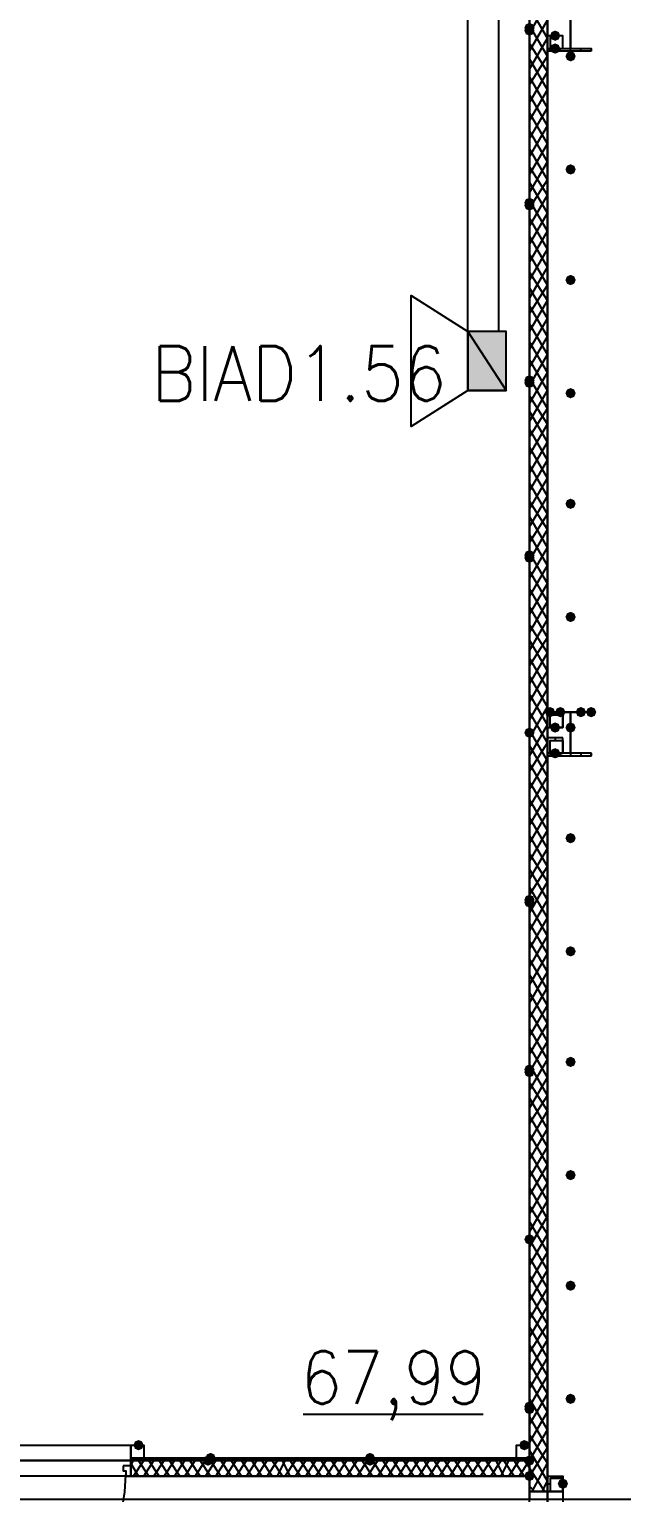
# Model space of a CAD drawing. Header units: millimetres. Extents: x 0 to 420, y 0 to 297.
# Drawn here: x 250.76 to 260.51, y 144.17 to 168.25 of the extents above; entities that cross this region are included whole.
import ezdxf

# ---------------------------------------------------------------- set-up
doc = ezdxf.new("R2010")
doc.units = ezdxf.units.MM
doc.layers.get('0').update_dxf_attribs({"linetype": 'CONTINUOUS'})
doc.styles.get("Standard").update_dxf_attribs({"font": 'STANDARD'})

msp = doc.modelspace()

# ---------------------------------------------------------------- hatches: boundary and pattern name
at = {"true_color": 0x0000fe}
for points in [[(259.08, 168.275), (259.055129, 168.215204), (258.995333, 168.190333), (258.935538, 168.215204), (258.910667, 168.275), (258.935537, 168.334796), (258.995333, 168.359667), (259.055129, 168.334796)], [(259.08, 168.232667), (259.055129, 168.172871), (258.995333, 168.148), (258.935538, 168.172871), (258.910667, 168.232667), (258.935537, 168.292462), (258.995333, 168.317333), (259.055129, 168.292463)], [(259.08, 165.396333), (259.055129, 165.336537), (258.995333, 165.311667), (258.935538, 165.336537), (258.910667, 165.396333), (258.935537, 165.456129), (258.995333, 165.481), (259.055129, 165.456129)], [(259.08, 165.354), (259.055129, 165.294204), (258.995333, 165.269333), (258.935538, 165.294204), (258.910667, 165.354), (258.935537, 165.413796), (258.995333, 165.438667), (259.055129, 165.413796)], [(259.08, 162.475333), (259.055129, 162.415537), (258.995333, 162.390667), (258.935538, 162.415537), (258.910667, 162.475333), (258.935537, 162.535129), (258.995333, 162.56), (259.055129, 162.535129)], [(259.08, 162.433), (259.055129, 162.373204), (258.995333, 162.348333), (258.935538, 162.373204), (258.910667, 162.433), (258.935537, 162.492796), (258.995333, 162.517667), (259.055129, 162.492796)], [(259.08, 159.596667), (259.055129, 159.536871), (258.995333, 159.512), (258.935538, 159.536871), (258.910667, 159.596667), (258.935537, 159.656462), (258.995333, 159.681333), (259.055129, 159.656463)], [(259.08, 159.554333), (259.055129, 159.494537), (258.995333, 159.469667), (258.935538, 159.494537), (258.910667, 159.554333), (258.935537, 159.614129), (258.995333, 159.639), (259.055129, 159.614129)], [(259.08, 156.675667), (259.055129, 156.615871), (258.995333, 156.591), (258.935538, 156.615871), (258.910667, 156.675667), (258.935537, 156.735462), (258.995333, 156.760333), (259.055129, 156.735463)], [(259.08, 156.675667), (259.055129, 156.615871), (258.995333, 156.591), (258.935538, 156.615871), (258.910667, 156.675667), (258.935537, 156.735462), (258.995333, 156.760333), (259.055129, 156.735463)], [(259.08, 156.675667), (259.055129, 156.615871), (258.995333, 156.591), (258.935538, 156.615871), (258.910667, 156.675667), (258.935537, 156.735462), (258.995333, 156.760333), (259.055129, 156.735463)], [(259.08, 153.924), (259.055129, 153.864204), (258.995333, 153.839333), (258.935538, 153.864204), (258.910667, 153.924), (258.935537, 153.983796), (258.995333, 154.008667), (259.055129, 153.983796)], [(259.08, 153.881667), (259.055129, 153.821871), (258.995333, 153.797), (258.935538, 153.821871), (258.910667, 153.881667), (258.935537, 153.941462), (258.995333, 153.966333), (259.055129, 153.941463)], [(259.08, 151.13), (259.055129, 151.070204), (258.995333, 151.045333), (258.935538, 151.070204), (258.910667, 151.13), (258.935537, 151.189796), (258.995333, 151.214667), (259.055129, 151.189796)], [(259.08, 151.087667), (259.055129, 151.027871), (258.995333, 151.003), (258.935538, 151.027871), (258.910667, 151.087667), (258.935537, 151.147462), (258.995333, 151.172333), (259.055129, 151.147463)], [(259.08, 148.336), (259.055129, 148.276204), (258.995333, 148.251333), (258.935538, 148.276204), (258.910667, 148.336), (258.935537, 148.395796), (258.995333, 148.420667), (259.055129, 148.395796)], [(259.08, 148.336), (259.055129, 148.276204), (258.995333, 148.251333), (258.935538, 148.276204), (258.910667, 148.336), (258.935537, 148.395796), (258.995333, 148.420667), (259.055129, 148.395796)], [(259.08, 145.584333), (259.055129, 145.524537), (258.995333, 145.499667), (258.935538, 145.524537), (258.910667, 145.584333), (258.935537, 145.644129), (258.995333, 145.669), (259.055129, 145.644129)], [(259.08, 145.542), (259.055129, 145.482204), (258.995333, 145.457333), (258.935538, 145.482204), (258.910667, 145.542), (258.935537, 145.601796), (258.995333, 145.626667), (259.055129, 145.601796)], [(253.788333, 144.695333), (253.763463, 144.635537), (253.703667, 144.610667), (253.643871, 144.635537), (253.619, 144.695333), (253.643871, 144.755129), (253.703667, 144.78), (253.763462, 144.755129)], [(253.830667, 144.737667), (253.805796, 144.677871), (253.746, 144.653), (253.686204, 144.677871), (253.661333, 144.737667), (253.686204, 144.797462), (253.746, 144.822333), (253.805796, 144.797463)], [(256.455333, 144.737667), (256.430462, 144.677871), (256.370667, 144.653), (256.310871, 144.677871), (256.286, 144.737667), (256.310871, 144.797462), (256.370667, 144.822333), (256.430462, 144.797463)], [(256.455333, 144.695333), (256.430462, 144.635537), (256.370667, 144.610667), (256.310871, 144.635537), (256.286, 144.695333), (256.310871, 144.755129), (256.370667, 144.78), (256.430462, 144.755129)], [(259.08, 144.695333), (259.055129, 144.635537), (258.995333, 144.610667), (258.935538, 144.635537), (258.910667, 144.695333), (258.935537, 144.755129), (258.995333, 144.78), (259.055129, 144.755129)]]:
    msp.add_hatch(color=0, dxfattribs=at).paths.add_polyline_path(points, flags=0)
at = {"true_color": 0x000007}
h = msp.add_hatch(color=0, dxfattribs=at)
h.paths.add_polyline_path([(258.995333, 168.232667), (258.995333, 156.675667)], flags=0)
h.paths.add_polyline_path([(258.995333, 156.675667), (258.995333, 168.232667)], flags=0)
for points in [[(259.503333, 168.148), (259.478462, 168.088204), (259.418667, 168.063333), (259.358871, 168.088204), (259.334, 168.148), (259.358871, 168.207796), (259.418667, 168.232667), (259.478462, 168.207796)], [(259.503333, 167.936333), (259.478462, 167.876537), (259.418667, 167.851667), (259.358871, 167.876537), (259.334, 167.936333), (259.358871, 167.996129), (259.418667, 168.021), (259.478462, 167.996129)], [(259.757333, 167.809333), (259.732463, 167.749537), (259.672667, 167.724667), (259.612871, 167.749537), (259.588, 167.809333), (259.612871, 167.869129), (259.672667, 167.894), (259.732462, 167.869129)], [(259.757333, 165.946667), (259.732463, 165.886871), (259.672667, 165.862), (259.612871, 165.886871), (259.588, 165.946667), (259.612871, 166.006462), (259.672667, 166.031333), (259.732462, 166.006463)], [(259.757333, 164.126333), (259.732463, 164.066537), (259.672667, 164.041667), (259.612871, 164.066537), (259.588, 164.126333), (259.612871, 164.186129), (259.672667, 164.211), (259.732462, 164.186129)], [(259.757333, 162.263667), (259.732463, 162.203871), (259.672667, 162.179), (259.612871, 162.203871), (259.588, 162.263667), (259.612871, 162.323462), (259.672667, 162.348333), (259.732462, 162.323463)], [(259.757333, 160.443333), (259.732463, 160.383537), (259.672667, 160.358667), (259.612871, 160.383537), (259.588, 160.443333), (259.612871, 160.503129), (259.672667, 160.528), (259.732462, 160.503129)], [(259.757333, 158.580667), (259.732463, 158.520871), (259.672667, 158.496), (259.612871, 158.520871), (259.588, 158.580667), (259.612871, 158.640462), (259.672667, 158.665333), (259.732462, 158.640463)], [(259.418667, 157.014333), (259.393796, 156.954537), (259.334, 156.929667), (259.274204, 156.954537), (259.249333, 157.014333), (259.274204, 157.074129), (259.334, 157.099), (259.393796, 157.074129)], [(259.588, 157.014333), (259.563129, 156.954537), (259.503333, 156.929667), (259.443537, 156.954537), (259.418667, 157.014333), (259.443537, 157.074129), (259.503333, 157.099), (259.563129, 157.074129)], [(259.926667, 157.014333), (259.901796, 156.954537), (259.842, 156.929667), (259.782204, 156.954537), (259.757333, 157.014333), (259.782204, 157.074129), (259.842, 157.099), (259.901796, 157.074129)], [(260.096, 157.014333), (260.071129, 156.954537), (260.011333, 156.929667), (259.951537, 156.954537), (259.926667, 157.014333), (259.951537, 157.074129), (260.011333, 157.099), (260.071129, 157.074129)], [(259.503333, 156.760333), (259.478462, 156.700537), (259.418667, 156.675667), (259.358871, 156.700537), (259.334, 156.760333), (259.358871, 156.820129), (259.418667, 156.845), (259.478462, 156.820129)], [(259.757333, 156.760333), (259.732463, 156.700537), (259.672667, 156.675667), (259.612871, 156.700537), (259.588, 156.760333), (259.612871, 156.820129), (259.672667, 156.845), (259.732462, 156.820129)], [(259.503333, 156.337), (259.478462, 156.277204), (259.418667, 156.252333), (259.358871, 156.277204), (259.334, 156.337), (259.358871, 156.396796), (259.418667, 156.421667), (259.478462, 156.396796)], [(259.757333, 154.94), (259.732463, 154.880204), (259.672667, 154.855333), (259.612871, 154.880204), (259.588, 154.94), (259.612871, 154.999796), (259.672667, 155.024667), (259.732462, 154.999796)], [(259.757333, 153.077333), (259.732463, 153.017537), (259.672667, 152.992667), (259.612871, 153.017537), (259.588, 153.077333), (259.612871, 153.137129), (259.672667, 153.162), (259.732462, 153.137129)], [(259.757333, 151.257), (259.732463, 151.197204), (259.672667, 151.172333), (259.612871, 151.197204), (259.588, 151.257), (259.612871, 151.316796), (259.672667, 151.341667), (259.732462, 151.316796)], [(259.757333, 149.394333), (259.732463, 149.334537), (259.672667, 149.309667), (259.612871, 149.334537), (259.588, 149.394333), (259.612871, 149.454129), (259.672667, 149.479), (259.732462, 149.454129)], [(259.757333, 147.574), (259.732463, 147.514204), (259.672667, 147.489333), (259.612871, 147.514204), (259.588, 147.574), (259.612871, 147.633796), (259.672667, 147.658667), (259.732462, 147.633796)], [(259.757333, 145.711333), (259.732463, 145.651537), (259.672667, 145.626667), (259.612871, 145.651537), (259.588, 145.711333), (259.612871, 145.771129), (259.672667, 145.796), (259.732462, 145.771129)], [(252.645333, 144.949333), (252.620462, 144.889537), (252.560667, 144.864667), (252.500871, 144.889537), (252.476, 144.949333), (252.500871, 145.009129), (252.560667, 145.034), (252.620462, 145.009129)], [(258.995333, 144.949333), (258.970462, 144.889537), (258.910667, 144.864667), (258.850871, 144.889537), (258.826, 144.949333), (258.850871, 145.009129), (258.910667, 145.034), (258.970462, 145.009129)], [(259.08, 144.441333), (259.055129, 144.381537), (258.995333, 144.356667), (258.935538, 144.381537), (258.910667, 144.441333), (258.935537, 144.501129), (258.995333, 144.526), (259.055129, 144.501129)], [(259.630333, 144.314333), (259.605462, 144.254537), (259.545667, 144.229667), (259.485871, 144.254537), (259.461, 144.314333), (259.485871, 144.374129), (259.545667, 144.399), (259.605462, 144.374129)]]:
    msp.add_hatch(color=0, dxfattribs=at).paths.add_polyline_path(points, flags=0)
at = {"true_color": 0x000052}
h = msp.add_hatch(color=0, dxfattribs=at)
h.paths.add_polyline_path([(257.979334, 162.305999), (257.979334, 163.279666), (258.614334, 162.305999)], flags=0)
h.paths.add_polyline_path([(257.979334, 163.279666), (258.614334, 162.305999), (258.614334, 163.279666)], flags=0)
at = {"true_color": 0x000007}
h = msp.add_hatch(color=0, dxfattribs=at)
h.paths.add_polyline_path([(258.995333, 156.675667), (258.995333, 144.187333)], flags=0)
h.paths.add_polyline_path([(258.995333, 144.187333), (258.995333, 156.675667)], flags=0)
h = msp.add_hatch(color=0, dxfattribs=at)
h.paths.add_polyline_path([(258.995333, 144.737667), (252.433667, 144.737667), (258.995333, 144.695333)], flags=0)
h.paths.add_polyline_path([(252.433667, 144.737667), (258.995333, 144.695333), (252.433667, 144.695333)], flags=0)

# ---------------------------------------------------------------- linework, layer by layer
at = {"color": 0, "true_color": 0x000005}
msp.add_lwpolyline([(133.011334, 138.006666), (237.236001, 138.006666), (243.924667, 138.006666), (243.924667, 144.060333), (260.942667, 144.060333), (260.942667, 138.006666), (372.745, 138.006666), (372.745, 186.732333), (265.091334, 186.732333), (258.487334, 186.732333), (258.487334, 163.279666), (257.979334, 163.279666), (257.979334, 181.017333), (251.079001, 181.017333), (240.453334, 181.017333), (240.453334, 202.988333), (236.177667, 202.988333), (235.204001, 202.988333), (222.800334, 202.988333), (222.800334, 186.732333), (125.560668, 186.732333)], dxfattribs=at)
at = {"color": 0, "true_color": 0x000008}
for points in [[(380.746, 138.895667), (380.746, 186.012667), (259.291667, 186.012667), (259.291667, 138.895667)], [(242.908667, 144.441333), (242.908667, 135.085667), (258.995333, 135.085667), (258.995333, 144.441333)]]:
    msp.add_lwpolyline(points, close=True, dxfattribs=at)
at = {"color": 0, "true_color": 0x000007}
for points in [[(259.291667, 144.187333), (259.291667, 180.721)], [(258.995333, 180.213), (258.995333, 144.695333)], [(258.995333, 168.190333), (259.291667, 168.698333)], [(259.291667, 168.105667), (258.995333, 168.613667)], [(258.995333, 167.894), (259.291667, 168.402)], [(259.672667, 167.894), (259.672667, 168.613667)], [(259.291667, 167.809333), (258.995333, 168.317333)], [(258.995333, 156.675667), (258.995333, 168.232667), (258.995333, 156.675667), (258.995333, 168.232667)], [(258.995333, 167.597667), (259.291667, 168.105667)], [(259.291667, 167.555333), (258.995333, 168.021)], [(259.334, 167.894), (259.334, 167.936333)], [(259.503333, 167.894), (259.503333, 167.936333)], [(259.842, 167.894), (259.842, 167.936333)], [(260.011333, 167.894), (260.011333, 167.936333)], [(258.995333, 167.343667), (259.291667, 167.809333)], [(259.291667, 167.259), (258.995333, 167.767)], [(258.995333, 167.047333), (259.291667, 167.555333)], [(259.291667, 166.962667), (258.995333, 167.470667)], [(258.995333, 166.751), (259.291667, 167.259)], [(259.291667, 166.666333), (258.995333, 167.174333)], [(258.995333, 166.454667), (259.291667, 166.962667)], [(259.291667, 166.37), (258.995333, 166.878)], [(258.995333, 166.158333), (259.291667, 166.666333)], [(259.291667, 166.073667), (258.995333, 166.581667)], [(258.995333, 165.862), (259.291667, 166.37)], [(259.291667, 165.777333), (258.995333, 166.285333)], [(258.995333, 165.565667), (259.291667, 166.073667)], [(259.291667, 165.523333), (258.995333, 165.989)], [(258.995333, 165.311667), (259.291667, 165.777333)], [(259.291667, 165.227), (258.995333, 165.735)], [(258.995333, 165.015333), (259.291667, 165.523333)], [(259.291667, 164.930667), (258.995333, 165.438667)], [(258.995333, 164.719), (259.291667, 165.227)], [(259.291667, 164.634333), (258.995333, 165.142333)], [(258.995333, 164.422667), (259.291667, 164.930667)], [(259.291667, 164.338), (258.995333, 164.846)], [(258.995333, 164.126333), (259.291667, 164.634333)], [(259.291667, 164.041667), (258.995333, 164.549667)], [(258.995333, 163.83), (259.291667, 164.338)], [(259.291667, 163.787667), (258.995333, 164.253333)], [(258.995333, 163.576), (259.291667, 164.041667)], [(259.291667, 163.491333), (258.995333, 163.999333)], [(258.995333, 163.279667), (259.291667, 163.787667)], [(259.291667, 163.195), (258.995333, 163.703)], [(258.995333, 162.983333), (259.291667, 163.491333)], [(259.291667, 162.898667), (258.995333, 163.406667)], [(258.995333, 162.687), (259.291667, 163.195)], [(259.291667, 162.602333), (258.995333, 163.110333)], [(258.995333, 162.390667), (259.291667, 162.898667)], [(259.291667, 162.306), (258.995333, 162.814)], [(258.995333, 162.094333), (259.291667, 162.602333)], [(259.291667, 162.009667), (258.995333, 162.517667)], [(258.995333, 161.798), (259.291667, 162.306)], [(259.291667, 161.755667), (258.995333, 162.221333)], [(258.995333, 161.544), (259.291667, 162.009667)], [(259.291667, 161.459333), (258.995333, 161.967333)], [(258.995333, 161.247667), (259.291667, 161.755667)], [(259.291667, 161.163), (258.995333, 161.671)], [(258.995333, 160.951333), (259.291667, 161.459333)], [(259.291667, 160.866667), (258.995333, 161.374667)], [(258.995333, 160.655), (259.291667, 161.163)], [(259.291667, 160.570333), (258.995333, 161.078333)], [(258.995333, 160.358667), (259.291667, 160.866667)], [(259.291667, 160.274), (258.995333, 160.782)], [(258.995333, 160.062333), (259.291667, 160.570333)], [(259.291667, 160.02), (258.995333, 160.485667)], [(258.995333, 159.808333), (259.291667, 160.274)], [(259.291667, 159.723667), (258.995333, 160.231667)], [(258.995333, 159.512), (259.291667, 160.02)], [(259.291667, 159.427333), (258.995333, 159.935333)], [(258.995333, 159.215667), (259.291667, 159.723667)], [(259.291667, 159.131), (258.995333, 159.639)], [(258.995333, 158.919333), (259.291667, 159.427333)], [(259.291667, 158.834667), (258.995333, 159.342667)], [(258.995333, 158.623), (259.291667, 159.131)], [(259.291667, 158.538333), (258.995333, 159.046333)], [(258.995333, 158.326667), (259.291667, 158.834667)], [(259.291667, 158.242), (258.995333, 158.75)], [(258.995333, 158.030333), (259.291667, 158.538333)], [(259.291667, 157.988), (258.995333, 158.453667)], [(258.995333, 157.776333), (259.291667, 158.242)], [(259.291667, 157.691667), (258.995333, 158.199667)], [(258.995333, 157.48), (259.291667, 157.988)], [(259.291667, 157.395333), (258.995333, 157.903333)], [(258.995333, 157.183667), (259.291667, 157.691667)], [(259.291667, 157.099), (258.995333, 157.607)], [(258.995333, 156.887333), (259.291667, 157.395333)], [(259.291667, 156.802667), (258.995333, 157.310667)], [(258.995333, 156.591), (259.291667, 157.099)], [(259.291667, 156.506333), (258.995333, 157.014333)], [(259.418667, 157.014333), (259.418667, 156.972)], [(259.672667, 157.014333), (259.672667, 156.294667)], [(258.995333, 156.294667), (259.291667, 156.802667)], [(259.291667, 156.21), (258.995333, 156.718)], [(258.995333, 144.187333), (258.995333, 156.675667), (258.995333, 144.187333), (258.995333, 156.675667)], [(259.418667, 156.591), (259.418667, 156.548667)], [(258.995333, 156.040667), (259.291667, 156.506333)], [(259.291667, 155.956), (258.995333, 156.464)], [(259.334, 156.337), (259.334, 156.294667)], [(259.503333, 156.337), (259.503333, 156.294667)], [(259.842, 156.337), (259.842, 156.294667)], [(260.011333, 156.337), (260.011333, 156.294667)], [(258.995333, 155.744333), (259.291667, 156.252333)], [(259.291667, 155.659667), (258.995333, 156.167667)], [(258.995333, 155.448), (259.291667, 155.956)], [(259.291667, 155.363333), (258.995333, 155.871333)], [(258.995333, 155.151667), (259.291667, 155.659667)], [(259.291667, 155.067), (258.995333, 155.575)], [(258.995333, 154.855333), (259.291667, 155.363333)], [(259.291667, 154.770667), (258.995333, 155.278667)], [(258.995333, 154.559), (259.291667, 155.067)], [(259.291667, 154.474333), (258.995333, 154.982333)], [(258.995333, 154.262667), (259.291667, 154.770667)], [(259.291667, 154.220333), (258.995333, 154.686)], [(258.995333, 154.008667), (259.291667, 154.474333)], [(259.291667, 153.924), (258.995333, 154.432)], [(258.995333, 153.712333), (259.291667, 154.220333)], [(259.291667, 153.627667), (258.995333, 154.135667)], [(258.995333, 153.416), (259.291667, 153.924)], [(259.291667, 153.331333), (258.995333, 153.839333)], [(258.995333, 153.119667), (259.291667, 153.627667)], [(259.291667, 153.035), (258.995333, 153.543)], [(258.995333, 152.823333), (259.291667, 153.331333)], [(259.291667, 152.738667), (258.995333, 153.246667)], [(258.995333, 152.527), (259.291667, 153.035)], [(259.291667, 152.442333), (258.995333, 152.950333)], [(258.995333, 152.230667), (259.291667, 152.738667)], [(259.291667, 152.188333), (258.995333, 152.696333)], [(258.995333, 151.976667), (259.291667, 152.484667)], [(259.291667, 151.892), (258.995333, 152.4)], [(258.995333, 151.680333), (259.291667, 152.188333)], [(259.291667, 151.595667), (258.995333, 152.103667)], [(258.995333, 151.384), (259.291667, 151.892)], [(259.291667, 151.299333), (258.995333, 151.807333)], [(258.995333, 151.087667), (259.291667, 151.595667)], [(259.291667, 151.003), (258.995333, 151.511)], [(258.995333, 150.791333), (259.291667, 151.299333)], [(259.291667, 150.706667), (258.995333, 151.214667)], [(258.995333, 150.495), (259.291667, 151.003)], [(259.291667, 150.452667), (258.995333, 150.918333)], [(258.995333, 150.241), (259.291667, 150.706667)], [(259.291667, 150.156333), (258.995333, 150.664333)], [(258.995333, 149.944667), (259.291667, 150.452667)], [(259.291667, 149.86), (258.995333, 150.368)], [(258.995333, 149.648333), (259.291667, 150.156333)], [(259.291667, 149.563667), (258.995333, 150.071667)], [(258.995333, 149.352), (259.291667, 149.86)], [(259.291667, 149.267333), (258.995333, 149.775333)], [(258.995333, 149.055667), (259.291667, 149.563667)], [(259.291667, 148.971), (258.995333, 149.479)], [(258.995333, 148.759333), (259.291667, 149.267333)], [(259.291667, 148.674667), (258.995333, 149.182667)], [(258.995333, 148.463), (259.291667, 148.971)], [(259.291667, 148.420667), (258.995333, 148.886333)], [(258.995333, 148.209), (259.291667, 148.717)], [(259.291667, 148.124333), (258.995333, 148.632333)], [(258.995333, 147.912667), (259.291667, 148.420667)], [(259.291667, 147.828), (258.995333, 148.336)], [(258.995333, 147.616333), (259.291667, 148.124333)], [(259.291667, 147.531667), (258.995333, 148.039667)], [(258.995333, 147.32), (259.291667, 147.828)], [(259.291667, 147.235333), (258.995333, 147.743333)], [(258.995333, 147.023667), (259.291667, 147.531667)], [(259.291667, 146.939), (258.995333, 147.447)], [(258.995333, 146.727333), (259.291667, 147.235333)], [(259.291667, 146.685), (258.995333, 147.150667)], [(258.995333, 146.473333), (259.291667, 146.939)], [(259.291667, 146.388667), (258.995333, 146.896667)], [(258.995333, 146.177), (259.291667, 146.685)], [(259.291667, 146.092333), (258.995333, 146.600333)], [(258.995333, 145.880667), (259.291667, 146.388667)], [(259.291667, 145.796), (258.995333, 146.304)], [(258.995333, 145.584333), (259.291667, 146.092333)], [(259.291667, 145.499667), (258.995333, 146.007667)], [(258.995333, 145.288), (259.291667, 145.796)], [(259.291667, 145.203333), (258.995333, 145.711333)], [(258.995333, 144.991667), (259.291667, 145.499667)], [(255.27, 145.457333), (258.233333, 145.457333)], [(259.291667, 144.907), (258.995333, 145.415)], [(258.995333, 144.695333), (259.291667, 145.203333)], [(259.291667, 144.653), (258.995333, 145.118667)], [(249.512667, 144.822333), (249.512667, 144.949333), (250.952, 144.949333)], [(250.952, 144.695333), (249.512667, 144.695333), (249.512667, 144.822333)], [(250.952, 144.949333), (252.433667, 144.949333), (252.433667, 144.822333)], [(252.433667, 144.822333), (252.433667, 144.695333), (250.952, 144.695333)], [(258.995333, 144.441333), (259.291667, 144.907)], [(259.291667, 144.356667), (258.995333, 144.864667)], [(258.995333, 144.695333), (252.433667, 144.695333), (258.995333, 144.737667), (252.433667, 144.737667)], [(252.433667, 144.610667), (252.476, 144.695333)], [(252.433667, 144.441333), (252.433667, 144.610667), (252.433667, 144.695333)], [(252.433667, 144.695333), (252.433667, 144.610667), (252.433667, 144.441333), (252.433667, 144.610667)], [(258.995333, 144.695333), (252.433667, 144.695333)], [(252.560667, 144.441333), (252.433667, 144.653)], [(252.476, 144.441333), (252.645333, 144.695333)], [(252.560667, 144.737667), (252.560667, 144.695333)], [(252.73, 144.441333), (252.560667, 144.695333)], [(252.645333, 144.441333), (252.814667, 144.695333)], [(252.899333, 144.441333), (252.73, 144.695333)], [(252.814667, 144.441333), (252.984, 144.695333)], [(253.068667, 144.441333), (252.899333, 144.695333)], [(252.984, 144.441333), (253.153333, 144.695333)], [(253.238, 144.441333), (253.068667, 144.695333)], [(253.153333, 144.441333), (253.322667, 144.695333)], [(253.407333, 144.441333), (253.238, 144.695333)], [(253.322667, 144.441333), (253.492, 144.695333)], [(253.576667, 144.441333), (253.407333, 144.695333)], [(253.492, 144.441333), (253.661333, 144.695333)], [(253.746, 144.441333), (253.576667, 144.695333)], [(253.661333, 144.441333), (253.830667, 144.695333)], [(253.915333, 144.441333), (253.746, 144.695333)], [(253.830667, 144.441333), (254, 144.695333)], [(254.084667, 144.441333), (253.915333, 144.695333)], [(254, 144.441333), (254.169333, 144.695333)], [(254.254, 144.441333), (254.084667, 144.695333)], [(254.169333, 144.441333), (254.338667, 144.695333)], [(254.423333, 144.441333), (254.254, 144.695333)], [(254.338667, 144.441333), (254.508, 144.695333)], [(254.592667, 144.441333), (254.423333, 144.695333)], [(254.508, 144.441333), (254.677333, 144.695333)], [(254.762, 144.441333), (254.592667, 144.695333)], [(254.677333, 144.441333), (254.846667, 144.695333)], [(254.931333, 144.441333), (254.762, 144.695333)], [(254.846667, 144.441333), (254.973667, 144.695333)], [(255.058333, 144.441333), (254.931333, 144.695333)], [(254.973667, 144.441333), (255.143, 144.695333)], [(255.227667, 144.441333), (255.058333, 144.695333)], [(255.143, 144.441333), (255.312333, 144.695333)], [(255.397, 144.441333), (255.227667, 144.695333)], [(255.312333, 144.441333), (255.481667, 144.695333)], [(255.566333, 144.441333), (255.397, 144.695333)], [(255.481667, 144.441333), (255.651, 144.695333)], [(255.735667, 144.441333), (255.566333, 144.695333)], [(255.651, 144.441333), (255.820333, 144.695333)], [(255.905, 144.441333), (255.735667, 144.695333)], [(255.820333, 144.441333), (255.989667, 144.695333)], [(256.074333, 144.441333), (255.905, 144.695333)], [(255.989667, 144.441333), (256.159, 144.695333)], [(256.243667, 144.441333), (256.074333, 144.695333)], [(256.159, 144.441333), (256.328333, 144.695333)], [(256.413, 144.441333), (256.243667, 144.695333)], [(256.328333, 144.441333), (256.497667, 144.695333)], [(256.582333, 144.441333), (256.413, 144.695333)], [(256.497667, 144.441333), (256.667, 144.695333)], [(256.751667, 144.441333), (256.582333, 144.695333)], [(256.667, 144.441333), (256.836333, 144.695333)], [(256.921, 144.441333), (256.751667, 144.695333)], [(256.836333, 144.441333), (257.005667, 144.695333)], [(257.090333, 144.441333), (256.921, 144.695333)], [(257.005667, 144.441333), (257.175, 144.695333)], [(257.259667, 144.441333), (257.090333, 144.695333)], [(257.175, 144.441333), (257.344333, 144.695333)], [(257.429, 144.441333), (257.259667, 144.695333)], [(257.344333, 144.441333), (257.513667, 144.695333)], [(257.598333, 144.441333), (257.429, 144.695333)], [(257.513667, 144.441333), (257.683, 144.695333)], [(257.767667, 144.441333), (257.598333, 144.695333)], [(257.683, 144.441333), (257.852333, 144.695333)], [(257.937, 144.441333), (257.767667, 144.695333)], [(257.852333, 144.441333), (258.021667, 144.695333)], [(258.106333, 144.441333), (257.937, 144.695333)], [(258.021667, 144.441333), (258.191, 144.695333)], [(258.275667, 144.441333), (258.106333, 144.695333)], [(258.191, 144.441333), (258.360333, 144.695333)], [(258.445, 144.441333), (258.275667, 144.695333)], [(258.360333, 144.441333), (258.529667, 144.695333)], [(258.572, 144.441333), (258.445, 144.695333)], [(258.529667, 144.441333), (258.656667, 144.695333)], [(258.741333, 144.441333), (258.572, 144.695333)], [(258.656667, 144.441333), (258.826, 144.695333)], [(258.910667, 144.441333), (258.741333, 144.695333)], [(258.826, 144.441333), (258.995333, 144.695333)], [(258.910667, 144.737667), (258.910667, 144.695333)], [(258.995333, 144.568333), (258.910667, 144.695333)], [(259.249333, 144.187333), (258.995333, 144.568333)], [(259.037667, 144.187333), (259.291667, 144.653)], [(249.576167, 141.689667), (249.859675, 141.703982), (250.134994, 141.746), (250.400728, 141.814326), (250.655485, 141.907568), (250.89787, 142.02433), (251.126491, 142.163219), (251.339952, 142.322842), (251.536861, 142.501805), (251.715824, 142.698714), (251.875448, 142.912176), (252.014337, 143.140796), (252.131099, 143.383182), (252.22434, 143.637939), (252.292666, 143.903673), (252.334684, 144.178991), (252.349, 144.4625)], [(252.433667, 144.441333), (258.995333, 144.441333)], [(258.995333, 144.441333), (258.995333, 144.187333)], [(259.207, 144.187333), (259.291667, 144.356667)], [(259.291667, 144.314333), (259.334, 144.314333)], [(259.08, 144.187333), (258.995333, 144.272)], [(258.995333, 144.187333), (259.291667, 144.187333)], [(259.291667, 141.901333), (259.291667, 144.187333), (259.418667, 144.187333)], [(259.418667, 144.187333), (259.545667, 144.187333), (259.545667, 141.901333)]]:
    msp.add_lwpolyline(points, dxfattribs=at)
at = {"color": 0, "true_color": 0x0000a1}
msp.add_lwpolyline([(258.995333, 180.213), (242.908667, 180.213), (242.908667, 144.695333), (258.995333, 144.695333)], close=True, dxfattribs=at)
at = {"color": 0, "true_color": 0x000007}
for points in [[(242.908667, 144.695333), (258.995333, 144.695333), (258.995333, 180.213), (242.908667, 180.213)], [(260.011333, 167.894), (259.291667, 167.894), (259.291667, 167.936333), (259.672667, 167.936333), (259.672667, 168.571333), (259.291667, 168.571333), (259.291667, 168.613667), (260.011333, 168.613667), (260.011333, 168.571333), (259.672667, 168.571333), (259.672667, 167.936333), (260.011333, 167.936333)], [(258.995333, 168.232667), (258.995333, 156.675667)], [(258.995333, 156.675667), (258.995333, 168.232667)], [(258.995333, 156.675667), (258.995333, 168.232667)], [(258.995333, 156.675667), (258.995333, 168.232667)], [(259.545667, 168.148), (259.334, 168.148), (259.334, 167.936333), (259.545667, 167.936333), (259.545667, 168.148), (259.291667, 168.148), (259.291667, 167.936333), (259.545667, 167.936333)], [(259.545667, 157.014333), (259.291667, 157.014333), (259.291667, 156.760333), (259.545667, 156.760333)], [(260.011333, 157.014333), (259.291667, 157.014333), (259.672667, 157.014333), (259.672667, 156.337), (259.291667, 156.337), (259.291667, 156.294667), (260.011333, 156.294667), (260.011333, 156.337), (259.672667, 156.337), (259.672667, 157.014333)], [(259.545667, 156.972), (259.545667, 156.760333), (259.334, 156.760333), (259.334, 156.972)], [(258.995333, 156.675667), (258.995333, 144.187333)], [(258.995333, 144.187333), (258.995333, 156.675667)], [(258.995333, 144.187333), (258.995333, 156.675667)], [(258.995333, 144.187333), (258.995333, 156.675667)], [(259.545667, 156.591), (259.291667, 156.591), (259.291667, 156.337), (259.545667, 156.337)], [(259.545667, 156.548667), (259.545667, 156.337), (259.334, 156.337), (259.334, 156.548667)], [(252.433667, 144.949333), (252.645333, 144.949333), (252.645333, 144.737667), (252.433667, 144.737667), (252.433667, 144.949333), (252.645333, 144.949333), (252.645333, 144.695333), (252.433667, 144.695333)], [(258.783667, 144.949333), (258.995333, 144.949333), (258.995333, 144.737667), (258.783667, 144.737667), (258.783667, 144.949333), (258.995333, 144.949333), (258.995333, 144.695333), (258.783667, 144.695333)], [(252.306667, 144.610667), (252.306667, 144.526), (252.349, 144.526), (252.349, 144.441333), (252.433667, 144.441333), (252.433667, 144.610667)], [(258.995333, 144.737667), (252.433667, 144.737667), (258.995333, 144.695333)], [(252.433667, 144.737667), (258.995333, 144.695333), (252.433667, 144.695333)], [(252.433667, 144.695333), (252.433667, 144.737667), (258.995333, 144.737667), (258.995333, 144.695333), (252.433667, 144.695333), (258.995333, 144.695333), (258.995333, 144.737667), (252.433667, 144.737667)], [(259.291667, 144.187333), (259.291667, 144.441333), (259.545667, 144.441333), (259.545667, 144.187333)], [(259.334, 144.187333), (259.545667, 144.187333), (259.545667, 144.399), (259.334, 144.399)], [(259.291667, 144.187333), (258.995333, 144.187333), (258.995333, 144.060333), (259.291667, 144.060333)], [(259.291667, 144.187333), (258.995333, 144.187333)]]:
    msp.add_lwpolyline(points, close=True, dxfattribs=at)
at = {"color": 0, "true_color": 0x000052}
msp.add_lwpolyline([(257.979334, 162.305999), (258.614334, 162.305999), (258.614334, 163.279666), (257.979334, 163.279666), (257.979334, 162.305999), (257.048001, 161.713333), (257.048001, 163.872333), (257.979334, 163.279666)], dxfattribs=at)
for points in [[(257.979334, 162.305999), (257.979334, 163.279666), (258.614334, 162.305999)], [(257.979334, 163.279666), (258.614334, 162.305999), (258.614334, 163.279666)]]:
    msp.add_lwpolyline(points, close=True, dxfattribs=at)

# ---------------------------------------------------------------- texts
at = {"color": 0, "true_color": 0x000007, "attachment_point": 1}
for s, insert, char_height, width in [('BIAD1.56', (252.77234, 163.038206), 0.90154, 4.70804214), ('67,99', (255.22766, 146.498699), 0.872032, 2.76143456)]:
    msp.add_mtext(s, dxfattribs=dict(at, insert=insert, char_height=char_height, width=width))

doc.saveas('drawing.dxf')
